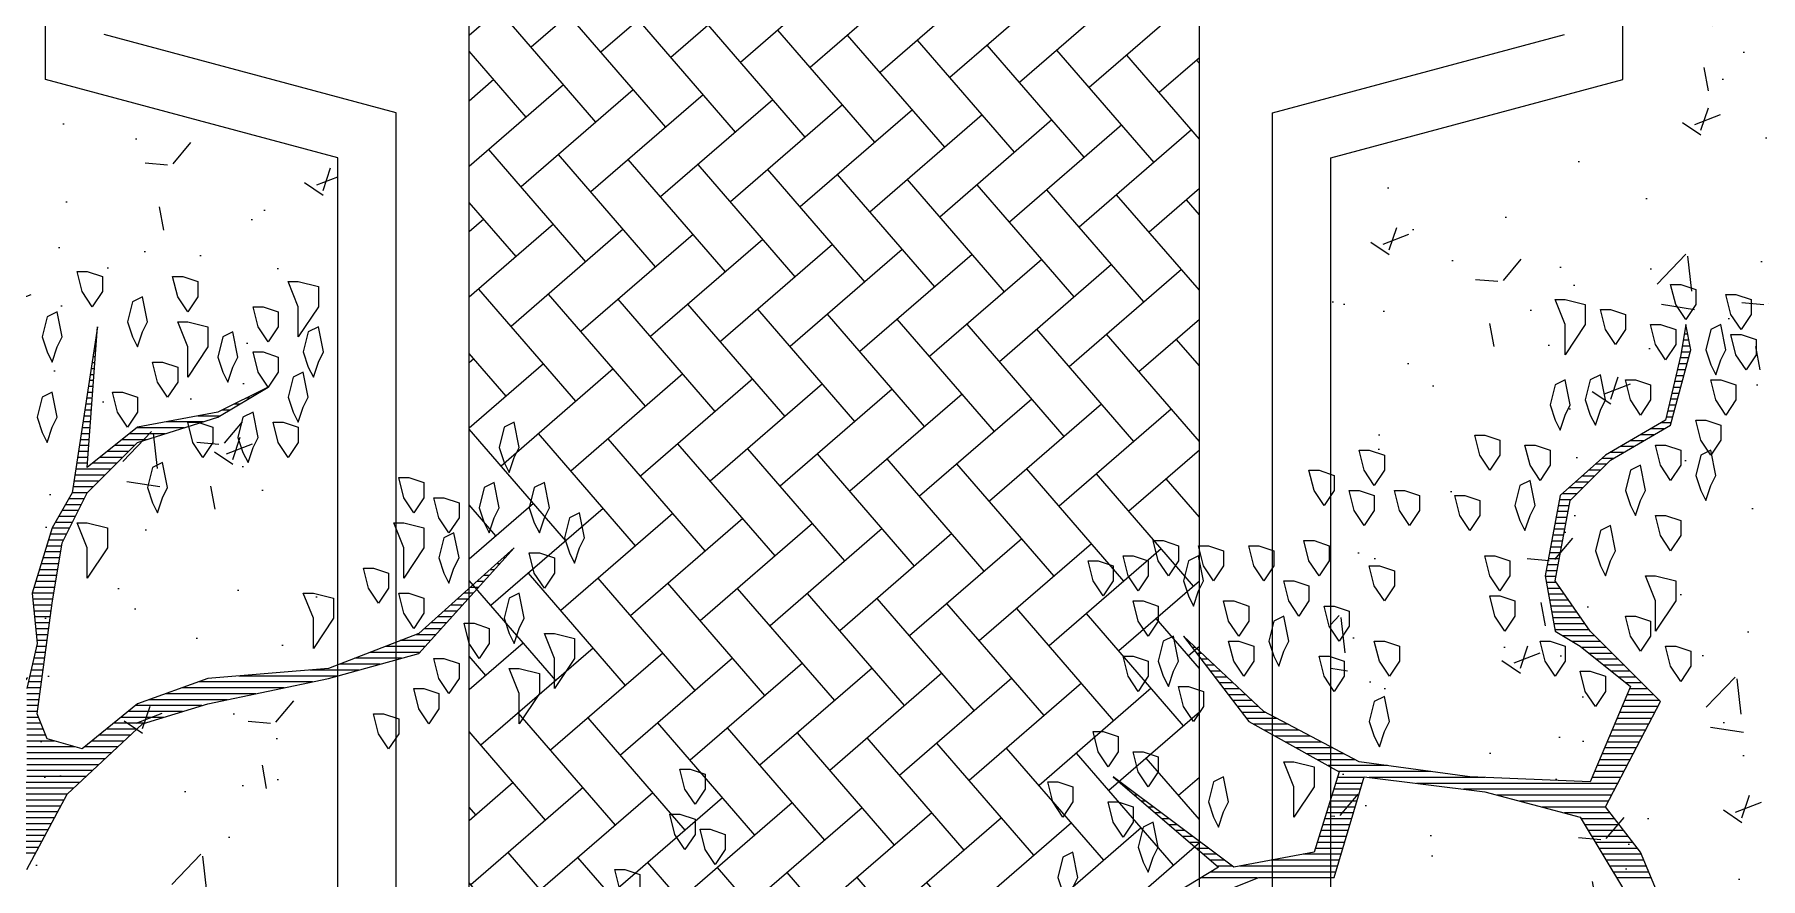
# Model space of a CAD drawing. Header units: metres. Extents: x 12093 to 20303, y 514 to 1412.
# Drawn here: x 19837.717 to 19841.262, y 768.432 to 770.165 of the extents above; entities that cross this region are included whole.
import ezdxf

# ---------------------------------------------------------------- set-up
doc = ezdxf.new("R2010")
doc.units = ezdxf.units.M
doc.layers.get('0').update_dxf_attribs({"lineweight": 13})
for name, color, linetype, lineweight in [('0-JARDI', 72, 'Continuous', 13), ('ARBOLES', 52, 'Continuous', 13), ('grass', 64, 'Continuous', 13), ('MANZANAS-ORIGINALES', 147, 'Continuous', 9), ('text.-piso', 35, 'Continuous', 5)]:
    doc.layers.add(name, color=color, linetype=linetype, lineweight=lineweight)

# ---------------------------------------------------------------- blocks, each defined once
blk = doc.blocks.new('*X7')
at = {"color": 0}
for p, q in [((17.5874, 16.16), (17.6581, 16.16)), ((18.0772, 16.18), (18.1356, 16.18)), ((18.0814, 16.17), (18.1416, 16.17)), ((18.0856, 16.16), (18.1476, 16.16)), ((18.6084, 16.16), (18.7734, 16.16)), ((18.6114, 16.17), (18.823, 16.17)), ((18.7441, 16.18), (18.8396, 16.18)), ((18.7869, 16.16), (18.812, 16.16)), ((17.5714, 16.13), (17.6443, 16.13)), ((17.5768, 16.14), (17.6489, 16.14)), ((17.5821, 16.15), (17.6535, 16.15)), ((18.0897, 16.15), (18.1536, 16.15)), ((18.0939, 16.14), (18.1596, 16.14)), ((18.1004, 16.13), (18.1656, 16.13)), ((18.5994, 16.13), (18.6461, 16.13)), ((18.6024, 16.14), (18.6667, 16.14)), ((18.6054, 16.15), (18.7201, 16.15)), ((18.8002, 16.15), (18.8237, 16.15)), ((18.8135, 16.14), (18.8354, 16.14)), ((18.8269, 16.13), (18.847, 16.13)), ((17.5608, 16.11), (17.635, 16.11)), ((17.5661, 16.12), (17.6396, 16.12)), ((18.1082, 16.12), (18.1716, 16.12)), ((18.116, 16.11), (18.1776, 16.11)), ((18.5934, 16.11), (18.6398, 16.11)), ((18.5964, 16.12), (18.6429, 16.12)), ((18.8402, 16.12), (18.8587, 16.12)), ((18.8535, 16.11), (18.8704, 16.11)), ((17.5448, 16.08), (17.6216, 16.08)), ((17.5501, 16.09), (17.6259, 16.09)), ((17.5554, 16.1), (17.6304, 16.1)), ((18.1237, 16.1), (18.1836, 16.1)), ((18.1315, 16.09), (18.1896, 16.09)), ((18.1393, 16.08), (18.1956, 16.08)), ((18.5844, 16.08), (18.6304, 16.08)), ((18.5874, 16.09), (18.6336, 16.09)), ((18.5904, 16.1), (18.6367, 16.1)), ((18.8669, 16.1), (18.882, 16.1)), ((18.8802, 16.09), (18.8937, 16.09)), ((18.8935, 16.08), (18.9054, 16.08)), ((17.5234, 16.05), (17.6088, 16.05)), ((17.5341, 16.06), (17.6131, 16.06)), ((17.5394, 16.07), (17.6174, 16.07)), ((18.1471, 16.07), (18.2239, 16.07)), ((18.1497, 16.05), (18.2999, 16.05)), ((18.1549, 16.06), (18.2619, 16.06)), ((18.5754, 16.05), (18.6211, 16.05)), ((18.5784, 16.06), (18.6242, 16.06)), ((18.5814, 16.07), (18.6273, 16.07)), ((18.9069, 16.07), (18.917, 16.07)), ((18.9202, 16.06), (18.9287, 16.06)), ((18.9335, 16.05), (18.9404, 16.05)), ((17.4913, 16.02), (17.6021, 16.02)), ((17.502, 16.03), (17.6021, 16.03)), ((17.5127, 16.04), (17.6045, 16.04)), ((18.1339, 16.02), (18.4746, 16.02)), ((18.1392, 16.03), (18.3946, 16.03)), ((18.1444, 16.04), (18.3379, 16.04)), ((18.5664, 16.02), (18.6117, 16.02)), ((18.5694, 16.03), (18.6148, 16.03)), ((18.5724, 16.04), (18.6179, 16.04)), ((18.9469, 16.04), (18.952, 16.04)), ((18.9602, 16.03), (18.9637, 16.03)), ((18.9735, 16.02), (18.9754, 16.02)), ((17.4591, 15.99), (17.6021, 15.99)), ((17.4698, 16), (17.6021, 16)), ((17.4806, 16.01), (17.6021, 16.01)), ((18.1182, 15.99), (18.1688, 15.99)), ((18.1235, 16), (18.173, 16)), ((18.1287, 16.01), (18.1773, 16.01)), ((18.3591, 16.01), (18.5546, 16.01)), ((18.4501, 16), (18.6064, 16)), ((18.5234, 15.99), (18.6244, 15.99)), ((18.5634, 16.01), (18.6086, 16.01)), ((18.9869, 16.01), (18.987, 16.01)), ((17.427, 15.96), (17.4799, 15.96)), ((17.4377, 15.97), (17.4922, 15.97)), ((17.4484, 15.98), (17.5044, 15.98)), ((17.5206, 15.98), (17.6021, 15.98)), ((17.5556, 15.97), (17.6021, 15.97)), ((17.5707, 15.96), (17.6021, 15.96)), ((18.1025, 15.96), (18.1562, 15.96)), ((18.1077, 15.97), (18.1604, 15.97)), ((18.113, 15.98), (18.1646, 15.98)), ((18.5781, 15.98), (18.6424, 15.98)), ((18.5971, 15.97), (18.6604, 15.97)), ((18.6161, 15.96), (18.6784, 15.96)), ((17.3711, 15.93), (17.4433, 15.93)), ((17.4036, 15.94), (17.4555, 15.94)), ((17.4163, 15.95), (17.4677, 15.95)), ((17.5747, 15.95), (17.6021, 15.95)), ((17.5787, 15.94), (17.6021, 15.94)), ((17.5827, 15.93), (17.6021, 15.93)), ((18.0868, 15.93), (18.1436, 15.93)), ((18.092, 15.94), (18.1478, 15.94)), ((18.0973, 15.95), (18.152, 15.95)), ((18.6351, 15.95), (18.6964, 15.95)), ((18.6541, 15.94), (18.7144, 15.94)), ((18.6731, 15.93), (18.7324, 15.93)), ((17.2629, 15.9), (17.3957, 15.9)), ((17.3061, 15.91), (17.4188, 15.91)), ((17.3386, 15.92), (17.431, 15.92)), ((17.5819, 15.9), (17.6021, 15.9)), ((17.5832, 15.91), (17.6021, 15.91)), ((17.5846, 15.92), (17.6021, 15.92)), ((18.0711, 15.9), (18.1309, 15.9)), ((18.0763, 15.91), (18.1351, 15.91)), ((18.0816, 15.92), (18.1394, 15.92)), ((18.6921, 15.92), (18.7504, 15.92)), ((18.7111, 15.91), (18.7628, 15.91)), ((18.7301, 15.9), (18.7704, 15.9)), ((17.1189, 15.87), (17.3117, 15.87)), ((17.1669, 15.88), (17.3397, 15.88)), ((17.2149, 15.89), (17.3677, 15.89)), ((17.5778, 15.87), (17.5996, 15.87)), ((17.5791, 15.88), (17.6018, 15.88)), ((17.5805, 15.89), (17.6021, 15.89)), ((18.0627, 15.88), (18.1225, 15.88)), ((18.0658, 15.89), (18.1267, 15.89)), ((18.0727, 15.87), (18.1183, 15.87)), ((18.7421, 15.89), (18.7781, 15.89)), ((18.7528, 15.88), (18.7857, 15.88)), ((18.7634, 15.87), (18.7934, 15.87)), ((17.0041, 15.84), (17.0729, 15.84)), ((17.0401, 15.85), (17.1235, 15.85)), ((17.0761, 15.86), (17.2435, 15.86)), ((17.5737, 15.84), (17.5929, 15.84)), ((17.575, 15.85), (17.5951, 15.85)), ((17.5764, 15.86), (17.5974, 15.86)), ((18.0827, 15.86), (18.1141, 15.86)), ((18.0927, 15.85), (18.1197, 15.85)), ((18.1027, 15.84), (18.1322, 15.84)), ((18.7741, 15.86), (18.801, 15.86)), ((18.7848, 15.85), (18.8087, 15.85)), ((18.7954, 15.84), (18.8163, 15.84)), ((16.9281, 15.81), (16.9958, 15.81)), ((16.9371, 15.82), (17.0215, 15.82)), ((16.9681, 15.83), (17.0472, 15.83)), ((17.5696, 15.81), (17.5863, 15.81)), ((17.5709, 15.82), (17.5885, 15.82)), ((17.5723, 15.83), (17.5907, 15.83)), ((18.1127, 15.83), (18.1447, 15.83)), ((18.1227, 15.82), (18.1572, 15.82)), ((18.1327, 15.81), (18.1697, 15.81)), ((18.8061, 15.83), (18.824, 15.83)), ((18.8168, 15.82), (18.8316, 15.82)), ((18.8274, 15.81), (18.8393, 15.81)), ((16.9009, 15.78), (16.9301, 15.78)), ((16.91, 15.79), (16.9444, 15.79)), ((16.919, 15.8), (16.9701, 15.8)), ((17.5655, 15.78), (17.5876, 15.78)), ((17.5669, 15.79), (17.5866, 15.79)), ((17.5682, 15.8), (17.5856, 15.8)), ((18.1427, 15.8), (18.1822, 15.8)), ((18.1527, 15.79), (18.1947, 15.79)), ((18.1627, 15.78), (18.2105, 15.78)), ((18.8381, 15.8), (18.8469, 15.8)), ((18.8488, 15.79), (18.8545, 15.79)), ((18.8594, 15.78), (18.8622, 15.78)), ((16.8738, 15.75), (16.8965, 15.75)), ((16.8829, 15.76), (16.9077, 15.76)), ((16.8919, 15.77), (16.9189, 15.77)), ((17.5614, 15.75), (17.5906, 15.75)), ((17.5628, 15.76), (17.5896, 15.76)), ((17.5641, 15.77), (17.5886, 15.77)), ((18.1727, 15.77), (18.2271, 15.77)), ((18.182, 15.76), (18.2403, 15.76)), ((18.189, 15.75), (18.2422, 15.75)), ((16.8557, 15.73), (16.8742, 15.73)), ((16.8648, 15.74), (16.8853, 15.74)), ((17.5585, 15.73), (17.5926, 15.73)), ((17.56, 15.74), (17.5916, 15.74)), ((18.196, 15.74), (18.244, 15.74)), ((18.203, 15.73), (18.2458, 15.73)), ((16.8286, 15.7), (16.8406, 15.7)), ((16.8376, 15.71), (16.8518, 15.71)), ((16.8467, 15.72), (16.863, 15.72)), ((17.5535, 15.7), (17.5875, 15.7)), ((17.5551, 15.71), (17.5906, 15.71)), ((17.5568, 15.72), (17.5936, 15.72)), ((18.21, 15.72), (18.2476, 15.72)), ((18.217, 15.71), (18.2494, 15.71)), ((18.224, 15.7), (18.2512, 15.7)), ((16.8014, 15.67), (16.8071, 15.67)), ((16.8105, 15.68), (16.8183, 15.68)), ((16.8195, 15.69), (16.8295, 15.69)), ((17.5485, 15.67), (17.5783, 15.67)), ((17.5501, 15.68), (17.5814, 15.68)), ((17.5518, 15.69), (17.5844, 15.69)), ((18.231, 15.69), (18.2531, 15.69)), ((18.238, 15.68), (18.2549, 15.68)), ((18.2385, 15.67), (18.2567, 15.67)), ((16.7833, 15.65), (16.7848, 15.65)), ((16.7924, 15.66), (16.7959, 15.66)), ((17.5435, 15.64), (17.5691, 15.64)), ((17.5451, 15.65), (17.5721, 15.65)), ((17.5468, 15.66), (17.5752, 15.66)), ((18.2329, 15.64), (18.2515, 15.64)), ((18.2348, 15.65), (18.2534, 15.65)), ((18.2367, 15.66), (18.2553, 15.66)), ((17.5302, 15.61), (17.5598, 15.61)), ((17.5352, 15.62), (17.5629, 15.62)), ((17.5402, 15.63), (17.566, 15.63)), ((18.2273, 15.61), (18.2459, 15.61)), ((18.2292, 15.62), (18.2478, 15.62)), ((18.231, 15.63), (18.2497, 15.63)), ((17.5152, 15.58), (17.5429, 15.58)), ((17.5202, 15.59), (17.5486, 15.59)), ((17.5252, 15.6), (17.5543, 15.6)), ((18.2217, 15.58), (18.2403, 15.58)), ((18.2235, 15.59), (18.2422, 15.59)), ((18.2254, 15.6), (18.244, 15.6)), ((17.5002, 15.55), (17.5257, 15.55)), ((17.5052, 15.56), (17.5315, 15.56)), ((17.5102, 15.57), (17.5372, 15.57)), ((18.216, 15.55), (18.2347, 15.55)), ((18.2179, 15.56), (18.2365, 15.56)), ((18.2198, 15.57), (18.2384, 15.57)), ((17.4703, 15.52), (17.5211, 15.52)), ((17.4803, 15.53), (17.5226, 15.53)), ((17.4903, 15.54), (17.5241, 15.54)), ((18.1932, 15.52), (18.2171, 15.52)), ((18.2032, 15.53), (18.2284, 15.53)), ((18.2132, 15.54), (18.2328, 15.54)), ((17.4403, 15.49), (17.4786, 15.49)), ((17.4503, 15.5), (17.4911, 15.5)), ((17.4603, 15.51), (17.5196, 15.51)), ((17.4988, 15.49), (17.5165, 15.49)), ((17.4996, 15.5), (17.5181, 15.5)), ((18.1632, 15.49), (18.1834, 15.49)), ((18.1732, 15.5), (18.1946, 15.5)), ((18.1832, 15.51), (18.2059, 15.51)), ((17.4, 15.46), (17.4411, 15.46)), ((17.4203, 15.47), (17.4536, 15.47)), ((17.4303, 15.48), (17.4661, 15.48)), ((17.4967, 15.46), (17.512, 15.46)), ((17.4974, 15.47), (17.5135, 15.47)), ((17.4981, 15.48), (17.515, 15.48)), ((18.1238, 15.46), (18.1468, 15.46)), ((18.1409, 15.47), (18.1609, 15.47)), ((18.1532, 15.48), (18.1721, 15.48)), ((17.304, 15.43), (17.3661, 15.43)), ((17.336, 15.44), (17.4161, 15.44)), ((17.368, 15.45), (17.4286, 15.45)), ((17.4946, 15.43), (17.5074, 15.43)), ((17.4953, 15.44), (17.509, 15.44)), ((17.496, 15.45), (17.5105, 15.45)), ((18.0723, 15.43), (18.0954, 15.43)), ((18.0895, 15.44), (18.1126, 15.44)), ((18.1066, 15.45), (18.1297, 15.45)), ((17.242, 15.4), (17.2517, 15.4)), ((17.2587, 15.41), (17.2717, 15.41)), ((17.2754, 15.42), (17.3128, 15.42)), ((17.4924, 15.4), (17.5029, 15.4)), ((17.4931, 15.41), (17.5044, 15.41)), ((17.4938, 15.42), (17.5059, 15.42)), ((18.0407, 15.4), (18.0516, 15.4)), ((18.0433, 15.41), (18.0611, 15.41)), ((18.0552, 15.42), (18.0783, 15.42)), ((17.2087, 15.38), (17.2117, 15.38)), ((17.2254, 15.39), (17.2317, 15.39)), ((17.4903, 15.37), (17.4984, 15.37)), ((17.491, 15.38), (17.4999, 15.38)), ((17.4917, 15.39), (17.5014, 15.39)), ((18.0327, 15.37), (18.0447, 15.37)), ((18.0353, 15.38), (18.047, 15.38)), ((18.038, 15.39), (18.0493, 15.39)), ((17.4888, 15.35), (17.4953, 15.35)), ((17.4896, 15.36), (17.4968, 15.36)), ((18.0273, 15.35), (18.0401, 15.35)), ((18.03, 15.36), (18.0424, 15.36)), ((17.4867, 15.32), (17.4908, 15.32)), ((17.4874, 15.33), (17.4923, 15.33)), ((17.4881, 15.34), (17.4938, 15.34)), ((18.0193, 15.32), (18.0332, 15.32)), ((18.022, 15.33), (18.0355, 15.33)), ((18.0247, 15.34), (18.0378, 15.34)), ((17.4846, 15.29), (17.4862, 15.29)), ((17.4853, 15.3), (17.4877, 15.3)), ((17.486, 15.31), (17.4893, 15.31)), ((18.0113, 15.29), (18.0265, 15.29)), ((18.014, 15.3), (18.0286, 15.3)), ((18.0167, 15.31), (18.0309, 15.31)), ((17.4831, 15.27), (17.4832, 15.27)), ((17.4838, 15.28), (17.4847, 15.28)), ((18.0115, 15.28), (18.0249, 15.28)), ((18.0135, 15.27), (18.0232, 15.27)), ((18.0155, 15.26), (18.0215, 15.26)), ((18.0175, 15.25), (18.0199, 15.25))]:
    blk.add_line(p, q, dxfattribs=at)
blk = doc.blocks.new('ARBUSTO6')
at = {"layer": 'ARBOLES', "color": 7}
for points in [[(-0.1408, -0.3194), (-0.2089, -0.447), (-0.3364, -0.566), (-0.447, -0.6001), (-0.6511, -0.6426), (-0.8041, -0.6851), (-0.9657, -0.8637), (-0.8041, -0.7191), (-0.6511, -0.6596), (-0.447, -0.6426), (-0.3279, -0.6001), (-0.2344, -0.5235), (-0.1748, -0.5405), (-0.1578, -0.583), (-0.1833, -0.7701), (-0.2004, -0.8722), (-0.2429, -0.9572), (-0.3279, -1.0423), (-0.464, -1.0848), (-0.549, -1.1358), (-0.464, -1.0933), (-0.3279, -1.0678), (-0.2429, -0.9997), (-0.2599, -1.2379), (-0.2174, -0.9572), (-0.1833, -0.8977), (-0.1493, -0.7871), (-0.1578, -0.7021), (-0.1408, -0.6256)], [(0.2674, -0.1663), (0.3524, -0.3704), (0.4119, -0.447), (0.3184, -0.6256), (0.4374, -0.7446), (0.497, -0.8297), (0.4715, -0.9657), (0.4034, -1.0338), (0.3014, -1.0933), (0.2674, -1.2209), (0.2759, -1.2634), (0.2844, -1.2123), (0.3099, -1.1018), (0.4119, -1.0423), (0.4885, -0.9742), (0.514, -0.8382), (0.497, -0.7446), (0.4544, -0.7191), (0.3694, -0.6511), (0.4374, -0.4895), (0.6415, -0.498), (0.8286, -0.5235), (0.9902, -0.6086), (1.1263, -0.7361), (1.0157, -0.5915), (0.8626, -0.5065), (0.9052, -0.3704), (1.0412, -0.3449), (1.2453, -0.498), (1.0667, -0.3449), (1.1518, -0.2939)], [(1.0837, -0.2939), (0.9987, -0.3279), (0.8711, -0.3279), (0.8201, -0.498), (0.616, -0.4725), (0.4544, -0.43), (0.3779, -0.3024)]]:
    blk.add_lwpolyline(points, dxfattribs=at)
at = {"layer": 'ARBOLES'}
for points in [[(-1.1528, -0.3194), (-1.1783, -0.3109), (-1.1783, -0.2854), (-1.1613, -0.2599), (-1.1443, -0.2854), (-1.1358, -0.3194)], [(1.3133, -0.3109), (1.3048, -0.3279), (1.3133, -0.3704), (1.3304, -0.3619), (1.3389, -0.3279), (1.3304, -0.3024), (1.3218, -0.2854)], [(-1.2974, -0.3875), (-1.3229, -0.3789), (-1.3229, -0.3534), (-1.3059, -0.3279), (-1.2889, -0.3534), (-1.2804, -0.3875)], [(1.1773, -0.3619), (1.1688, -0.3789), (1.1773, -0.4215), (1.1943, -0.413), (1.2028, -0.3789), (1.1943, -0.3534), (1.1858, -0.3364)], [(-1.2463, -0.413), (-1.2718, -0.4045), (-1.2718, -0.3789), (-1.2548, -0.3534), (-1.2378, -0.3789), (-1.2293, -0.413)], [(1.2368, -0.4555), (1.2113, -0.447), (1.2113, -0.4215), (1.2283, -0.396), (1.2453, -0.4215), (1.2538, -0.4555)], [(-1.2633, -0.4895), (-1.2889, -0.481), (-1.2889, -0.4555), (-1.2718, -0.43), (-1.2548, -0.4555), (-1.2463, -0.4895)], [(0.9392, -0.5235), (0.9052, -0.515), (0.9052, -0.481), (0.9392, -0.43), (0.9392, -0.481), (0.9562, -0.5235)], [(1.0582, -0.4385), (1.0497, -0.4555), (1.0582, -0.498), (1.0752, -0.4895), (1.0837, -0.4555), (1.0752, -0.43), (1.0667, -0.413)], [(1.3389, -0.4895), (1.3133, -0.481), (1.3133, -0.4555), (1.3304, -0.43), (1.3474, -0.4555), (1.3559, -0.4895)], [(1.1943, -0.5405), (1.1688, -0.532), (1.1688, -0.5065), (1.1858, -0.481), (1.2028, -0.5065), (1.2113, -0.5405)], [(-0.7446, -0.583), (-0.7701, -0.5745), (-0.7701, -0.549), (-0.7531, -0.5235), (-0.7361, -0.549), (-0.7276, -0.583)], [(1.2623, -0.5745), (1.2368, -0.566), (1.2368, -0.5405), (1.2538, -0.515), (1.2708, -0.5405), (1.2793, -0.5745)], [(0.7861, -0.5745), (0.7776, -0.5915), (0.7861, -0.6341), (0.8031, -0.6256), (0.8116, -0.5915), (0.8031, -0.566), (0.7946, -0.549)], [(-0.9742, -0.6596), (-1.0082, -0.6511), (-1.0082, -0.6171), (-0.9742, -0.566), (-0.9742, -0.6171), (-0.9572, -0.6596)], [(-0.8126, -0.6256), (-0.8381, -0.6171), (-0.8381, -0.5915), (-0.8211, -0.566), (-0.8041, -0.5915), (-0.7956, -0.6256)], [(1.1178, -0.6511), (1.0922, -0.6426), (1.0922, -0.6171), (1.1092, -0.5915), (1.1263, -0.6171), (1.1348, -0.6511)], [(-1.0337, -0.7191), (-1.0678, -0.7106), (-1.0678, -0.6766), (-1.0337, -0.6256), (-1.0337, -0.6766), (-1.0167, -0.7191)], [(-0.8467, -0.6766), (-0.8722, -0.6681), (-0.8722, -0.6426), (-0.8552, -0.6171), (-0.8381, -0.6426), (-0.8296, -0.6766)], [(0.4374, -0.6766), (0.4119, -0.6681), (0.4119, -0.6426), (0.4289, -0.6171), (0.4459, -0.6426), (0.4544, -0.6766)], [(0.8796, -0.7021), (0.8541, -0.6936), (0.8541, -0.6681), (0.8711, -0.6426), (0.8881, -0.6681), (0.8967, -0.7021)], [(1.2113, -0.7021), (1.1858, -0.6936), (1.1858, -0.6681), (1.2028, -0.6426), (1.2198, -0.6681), (1.2283, -0.7021)], [(0.2929, -0.7191), (0.2674, -0.7106), (0.2674, -0.6851), (0.2844, -0.6596), (0.3014, -0.6851), (0.3099, -0.7191)], [(0.5055, -0.7276), (0.48, -0.7191), (0.48, -0.6936), (0.497, -0.6681), (0.514, -0.6936), (0.5225, -0.7276)], [(0.7861, -0.7276), (0.7606, -0.7191), (0.7606, -0.6936), (0.7776, -0.6681), (0.7946, -0.6936), (0.8031, -0.7276)], [(1.0327, -0.7276), (1.0072, -0.7191), (1.0072, -0.6936), (1.0242, -0.6681), (1.0412, -0.6936), (1.0497, -0.7276)], [(1.1433, -0.6766), (1.1348, -0.6936), (1.1433, -0.7361), (1.1603, -0.7276), (1.1688, -0.6936), (1.1603, -0.6681), (1.1518, -0.6511)], [(-0.8977, -0.7361), (-0.9232, -0.7276), (-0.9232, -0.7021), (-0.9062, -0.6766), (-0.8892, -0.7021), (-0.8807, -0.7361)], [(-0.6256, -0.7871), (-0.6596, -0.7786), (-0.6596, -0.7446), (-0.6256, -0.6936), (-0.6256, -0.7446), (-0.6085, -0.7871)], [(0.9562, -0.7106), (0.9477, -0.7276), (0.9562, -0.7701), (0.9732, -0.7616), (0.9817, -0.7276), (0.9732, -0.7021), (0.9647, -0.6851)], [(-0.9742, -0.7276), (-0.9827, -0.7446), (-0.9742, -0.7871), (-0.9572, -0.7786), (-0.9487, -0.7446), (-0.9572, -0.7191), (-0.9657, -0.7021)], [(-0.7871, -0.7871), (-0.8126, -0.7786), (-0.8126, -0.7531), (-0.7956, -0.7276), (-0.7786, -0.7531), (-0.7701, -0.7871)], [(0.3609, -0.7701), (0.3354, -0.7616), (0.3354, -0.7361), (0.3524, -0.7106), (0.3694, -0.7361), (0.3779, -0.7701)], [(0.8711, -0.7871), (0.8456, -0.7786), (0.8456, -0.7531), (0.8626, -0.7276), (0.8796, -0.7531), (0.8881, -0.7871)], [(0.3269, -0.8382), (0.2929, -0.8297), (0.2929, -0.7956), (0.3269, -0.7446), (0.3269, -0.7956), (0.3439, -0.8382)], [(0.5905, -0.8042), (0.565, -0.7956), (0.565, -0.7701), (0.582, -0.7446), (0.599, -0.7701), (0.6075, -0.8042)], [(1.0412, -0.7956), (1.0157, -0.7871), (1.0157, -0.7616), (1.0327, -0.7361), (1.0497, -0.7616), (1.0582, -0.7956)], [(1.1943, -0.7956), (1.1688, -0.7871), (1.1688, -0.7616), (1.1858, -0.7361), (1.2028, -0.7616), (1.2113, -0.7956)], [(-0.7276, -0.8297), (-0.7531, -0.8212), (-0.7531, -0.7956), (-0.7361, -0.7701), (-0.7191, -0.7956), (-0.7106, -0.8297)], [(0.9392, -0.8297), (0.9137, -0.8212), (0.9137, -0.7956), (0.9307, -0.7701), (0.9477, -0.7956), (0.9562, -0.8297)], [(1.1007, -0.8127), (1.0922, -0.8297), (1.1007, -0.8722), (1.1178, -0.8637), (1.1263, -0.8297), (1.1178, -0.8042), (1.1092, -0.7871)], [(-1.0082, -0.8552), (-1.0337, -0.8467), (-1.0337, -0.8212), (-1.0167, -0.7956), (-0.9997, -0.8212), (-0.9912, -0.8552)], [(-0.8637, -0.8297), (-0.8722, -0.8467), (-0.8637, -0.8892), (-0.8467, -0.8807), (-0.8381, -0.8467), (-0.8467, -0.8212), (-0.8552, -0.8042)], [(-0.7786, -0.9062), (-0.8126, -0.8977), (-0.8126, -0.8637), (-0.7786, -0.8127), (-0.7786, -0.8637), (-0.7616, -0.9062)], [(-0.2429, -0.9062), (-0.2769, -0.8977), (-0.2769, -0.8637), (-0.2429, -0.8127), (-0.2429, -0.8637), (-0.2259, -0.9062)], [(0.599, -0.8722), (0.5735, -0.8637), (0.5735, -0.8382), (0.5905, -0.8127), (0.6075, -0.8382), (0.616, -0.8722)], [(0.7946, -0.8552), (0.7691, -0.8467), (0.7691, -0.8212), (0.7861, -0.7956), (0.8031, -0.8212), (0.8116, -0.8552)], [(1.2113, -0.8722), (1.1858, -0.8637), (1.1858, -0.8382), (1.2028, -0.8127), (1.2198, -0.8382), (1.2283, -0.8722)], [(1.2708, -0.8637), (1.2453, -0.8552), (1.2453, -0.8297), (1.2623, -0.8042), (1.2793, -0.8297), (1.2878, -0.8637)], [(-1.0763, -0.8637), (-1.0848, -0.8807), (-1.0763, -0.9232), (-1.0593, -0.9147), (-1.0507, -0.8807), (-1.0593, -0.8552), (-1.0678, -0.8382)], [(0.4034, -0.8637), (0.3949, -0.8807), (0.4034, -0.9232), (0.4204, -0.9147), (0.4289, -0.8807), (0.4204, -0.8552), (0.4119, -0.8382)], [(0.9052, -0.8977), (0.8796, -0.8892), (0.8796, -0.8637), (0.8967, -0.8382), (0.9137, -0.8637), (0.9222, -0.8977)], [(0.9987, -0.8892), (0.9732, -0.8807), (0.9732, -0.8552), (0.9902, -0.8297), (1.0072, -0.8552), (1.0157, -0.8892)], [(1.0837, -0.8892), (1.0582, -0.8807), (1.0582, -0.8552), (1.0752, -0.8297), (1.0922, -0.8552), (1.1007, -0.8892)], [(1.1603, -0.8977), (1.1348, -0.8892), (1.1348, -0.8637), (1.1518, -0.8382), (1.1688, -0.8637), (1.1773, -0.8977)], [(-1.0167, -0.9147), (-1.0252, -0.9317), (-1.0167, -0.9742), (-0.9997, -0.9657), (-0.9912, -0.9317), (-0.9997, -0.9062), (-1.0082, -0.8892)], [(-0.9317, -0.9147), (-0.9402, -0.9317), (-0.9317, -0.9742), (-0.9147, -0.9657), (-0.9062, -0.9317), (-0.9147, -0.9062), (-0.9232, -0.8892)], [(-0.8467, -0.9487), (-0.8722, -0.9402), (-0.8722, -0.9147), (-0.8552, -0.8892), (-0.8381, -0.9147), (-0.8296, -0.9487)], [(0.3099, -0.9402), (0.2844, -0.9317), (0.2844, -0.9062), (0.3014, -0.8807), (0.3184, -0.9062), (0.3269, -0.9402)], [(-0.7871, -0.9827), (-0.8126, -0.9742), (-0.8126, -0.9487), (-0.7956, -0.9232), (-0.7786, -0.9487), (-0.7701, -0.9827)], [(-0.3704, -0.9487), (-0.3789, -0.9657), (-0.3704, -1.0082), (-0.3534, -0.9997), (-0.3449, -0.9657), (-0.3534, -0.9402), (-0.3619, -0.9232)], [(0.5395, -0.9402), (0.531, -0.9572), (0.5395, -0.9997), (0.5565, -0.9912), (0.565, -0.9572), (0.5565, -0.9317), (0.548, -0.9147)], [(0.65, -0.9742), (0.6245, -0.9657), (0.6245, -0.9402), (0.6415, -0.9147), (0.6585, -0.9402), (0.667, -0.9742)], [(0.7521, -0.9827), (0.7266, -0.9742), (0.7266, -0.9487), (0.7436, -0.9232), (0.7606, -0.9487), (0.7691, -0.9827)], [(0.8286, -0.9827), (0.8031, -0.9742), (0.8031, -0.9487), (0.8201, -0.9232), (0.8371, -0.9487), (0.8456, -0.9827)], [(0.3524, -0.9657), (0.3439, -0.9827), (0.3524, -1.0253), (0.3694, -1.0168), (0.3779, -0.9827), (0.3694, -0.9572), (0.3609, -0.9402)], [(0.8967, -1.0168), (0.8711, -1.0082), (0.8711, -0.9827), (0.8881, -0.9572), (0.9052, -0.9827), (0.9137, -1.0168)], [(-0.9657, -1.0168), (-0.9742, -1.0338), (-0.9657, -1.0763), (-0.9487, -1.0678), (-0.9402, -1.0338), (-0.9487, -1.0082), (-0.9572, -0.9912)], [(0.2333, -0.9912), (0.2248, -1.0082), (0.2333, -1.0508), (0.2504, -1.0423), (0.2589, -1.0082), (0.2504, -0.9827), (0.2418, -0.9657)], [(0.8116, -1.0508), (0.7861, -1.0423), (0.7861, -1.0168), (0.8031, -0.9912), (0.8201, -1.0168), (0.8286, -1.0508)], [(-0.5745, -1.0763), (-0.6, -1.0678), (-0.6, -1.0423), (-0.583, -1.0168), (-0.566, -1.0423), (-0.5575, -1.0763)], [(-0.5235, -1.0338), (-0.532, -1.0508), (-0.5235, -1.0933), (-0.5065, -1.0848), (-0.498, -1.0508), (-0.5065, -1.0253), (-0.515, -1.0082)], [(-0.43, -1.0763), (-0.4555, -1.0678), (-0.4555, -1.0423), (-0.4385, -1.0168), (-0.4215, -1.0423), (-0.413, -1.0763)], [(0.3099, -1.0593), (0.2844, -1.0508), (0.2844, -1.0253), (0.3014, -0.9997), (0.3184, -1.0253), (0.3269, -1.0593)], [(0.531, -1.0593), (0.5055, -1.0508), (0.5055, -1.0253), (0.5225, -0.9997), (0.5395, -1.0253), (0.548, -1.0593)], [(0.616, -1.0763), (0.5905, -1.0678), (0.5905, -1.0423), (0.6075, -1.0168), (0.6245, -1.0423), (0.633, -1.0763)], [(-0.1833, -1.0678), (-0.1919, -1.0848), (-0.1833, -1.1273), (-0.1663, -1.1188), (-0.1578, -1.0848), (-0.1663, -1.0593), (-0.1748, -1.0423)], [(0.2418, -1.1018), (0.2163, -1.0933), (0.2163, -1.0678), (0.2333, -1.0423), (0.2504, -1.0678), (0.2589, -1.1018)], [(-0.6085, -1.1018), (-0.617, -1.1188), (-0.6085, -1.1613), (-0.5915, -1.1528), (-0.583, -1.1188), (-0.5915, -1.0933), (-0.6, -1.0763)], [(-0.3024, -1.1273), (-0.3279, -1.1188), (-0.3279, -1.0933), (-0.3109, -1.0678), (-0.2939, -1.0933), (-0.2854, -1.1273)], [(0.2163, -1.1698), (0.1908, -1.1613), (0.1908, -1.1358), (0.2078, -1.1103), (0.2248, -1.1358), (0.2333, -1.1698)], [(0.3609, -1.1698), (0.3354, -1.1613), (0.3354, -1.1358), (0.3524, -1.1103), (0.3694, -1.1358), (0.3779, -1.1698)], [(0.4204, -1.1188), (0.4119, -1.1358), (0.4204, -1.1783), (0.4374, -1.1698), (0.4459, -1.1358), (0.4374, -1.1103), (0.4289, -1.0933)], [(0.48, -1.1103), (0.4715, -1.1273), (0.48, -1.1698), (0.497, -1.1613), (0.5055, -1.1273), (0.497, -1.1018), (0.4885, -1.0848)], [(-0.5405, -1.1953), (-0.566, -1.1868), (-0.566, -1.1613), (-0.549, -1.1358), (-0.532, -1.1613), (-0.5235, -1.1953)], [(-0.3704, -1.1783), (-0.3959, -1.1698), (-0.3959, -1.1443), (-0.3789, -1.1188), (-0.3619, -1.1443), (-0.3534, -1.1783)], [(-0.6341, -1.1783), (-0.6426, -1.1953), (-0.6341, -1.2379), (-0.617, -1.2294), (-0.6085, -1.1953), (-0.617, -1.1698), (-0.6256, -1.1528)], [(-0.4895, -1.1698), (-0.498, -1.1868), (-0.4895, -1.2294), (-0.4725, -1.2209), (-0.464, -1.1868), (-0.4725, -1.1613), (-0.481, -1.1443)], [(-0.413, -1.2464), (-0.447, -1.2379), (-0.447, -1.2038), (-0.413, -1.1528), (-0.413, -1.2038), (-0.3959, -1.2464)], [(-0.1919, -1.2038), (-0.2004, -1.2209), (-0.1919, -1.2634), (-0.1748, -1.2549), (-0.1663, -1.2209), (-0.1748, -1.1953), (-0.1833, -1.1783)], [(0.1823, -1.2464), (0.1568, -1.2379), (0.1568, -1.2123), (0.1738, -1.1868), (0.1908, -1.2123), (0.1993, -1.2464)], [(0.2163, -1.2038), (0.2078, -1.2209), (0.2163, -1.2634), (0.2333, -1.2549), (0.2418, -1.2209), (0.2333, -1.1953), (0.2248, -1.1783)], [(-0.6, -1.3144), (-0.6341, -1.3059), (-0.6341, -1.2719), (-0.6, -1.2209), (-0.6, -1.2719), (-0.583, -1.3144)], [(-0.5405, -1.2719), (-0.566, -1.2634), (-0.566, -1.2379), (-0.549, -1.2123), (-0.532, -1.2379), (-0.5235, -1.2719)], [(-0.3364, -1.2294), (-0.3449, -1.2464), (-0.3364, -1.2889), (-0.3194, -1.2804), (-0.3109, -1.2464), (-0.3194, -1.2209), (-0.3279, -1.2038)], [(0.3184, -1.2634), (0.2929, -1.2549), (0.2929, -1.2294), (0.3099, -1.2038), (0.3269, -1.2294), (0.3354, -1.2634)], [(0.48, -1.3059), (0.4459, -1.2974), (0.4459, -1.2634), (0.48, -1.2123), (0.48, -1.2634), (0.497, -1.3059)], [(0.1908, -1.3144), (0.1653, -1.3059), (0.1653, -1.2804), (0.1823, -1.2549), (0.1993, -1.2804), (0.2078, -1.3144)], [(0.4034, -1.2889), (0.3779, -1.2804), (0.3779, -1.2549), (0.3949, -1.2294), (0.4119, -1.2549), (0.4204, -1.2889)], [(-0.4044, -1.3229), (-0.43, -1.3144), (-0.43, -1.2889), (-0.413, -1.2634), (-0.3959, -1.2889), (-0.3874, -1.3229)], [(-0.2429, -1.3314), (-0.2684, -1.3229), (-0.2684, -1.2974), (-0.2514, -1.2719), (-0.2344, -1.2974), (-0.2259, -1.3314)], [(0.2844, -1.3314), (0.2589, -1.3229), (0.2589, -1.2974), (0.2759, -1.2719), (0.2929, -1.2974), (0.3014, -1.3314)]]:
    blk.add_lwpolyline(points, close=True, dxfattribs=at)
blk.add_blockref('*X7', (-17.7429, -16.5069), dxfattribs=at)
blk = doc.blocks.new('ARBUST13')
at = {"layer": 'ARBOLES'}
blk.add_blockref('ARBUSTO6', (0, 0.025), dxfattribs=at)

msp = doc.modelspace()

# ---------------------------------------------------------------- hatches: boundary and pattern name
at = {"layer": 'grass'}
h = msp.add_hatch(dxfattribs=at)
h.set_pattern_fill('AR-CONC', color=256, scale=0.003, style=0)
h.set_pattern_definition([(50, (0, 0), (0.546554007, -0.047817257), [0.05715, -0.62865]), (355, (0, 0), (-0.105728478, 0.573169929), [0.04572, -0.50292]), (100.451, (0.04555, -0.004), (0.440827505, 0.525350063), [0.04857, -0.53427]), (46.1842, (0, 0.1524), (0.813237123, -0.126126984), [0.085725, -0.942975]), (96.6356, (0.0678, 0.1419), (0.712212703, 0.742276668), [0.072855, -0.801405]), (351.184, (0, 0.1524), (0.712213817, 0.742275354), [0.06858, -0.75438]), (21, (0.0762, 0.1143), (0.45484464, -0.306796556), [0.05715, -0.62865]), (326, (0.0762, 0.1143), (0.185406085, 0.552563898), [0.04572, -0.50292]), (71.4514, (0.1141, 0.08873), (0.640249472, 0.245768573), [0.04857, -0.53427]), (37.5, (0, 0), (0.0092658098, 0.2536651166), [0, -0.496824, 0, -0.51054, 0, -0.504825]), (7.5, (0, 0), (0.2004589875, 0.3005417245), [0, -0.291084, 0, -0.485394, 0, -0.192405]), (327.5, (-0.16993, 0), (0.4067717855, -0.017186232), [0, -0.1905, 0, -0.59436, 0, -0.78867]), (317.5, (-0.24613, 0), (0.444387544, 0.076279473), [0, -0.24765, 0, -0.394716, 0, -0.56007])])
h.paths.add_polyline_path([(19836.5097, 770.4458), (19837.7397, 770.3868), (19837.7397, 772.257), (19838.3397, 772.4177), (19838.3397, 775.9228), (19836.5097, 776.0403)])
h.paths.add_polyline_path([(19840.9797, 770.2315), (19842.2097, 770.1725), (19842.2097, 775.6743), (19840.3797, 775.7918), (19840.3797, 772.4177), (19840.9797, 772.257)])
h.paths.add_polyline_path([(19836.5097, 770.4458), (19836.5097, 767.9556), (19838.3397, 767.851), (19838.3397, 769.912), (19837.7397, 770.0728), (19837.7397, 770.3868)])
h.paths.add_polyline_path([(19840.3797, 769.912), (19840.3797, 767.7343), (19842.2097, 767.6296), (19842.2097, 770.1725), (19840.9797, 770.2315), (19840.9797, 770.0728)])
at = {"layer": 'text.-piso', "ltscale": 5}
h = msp.add_hatch(dxfattribs=at)
h.set_pattern_fill('AR-HBONE', color=256, scale=0.001, angle=85.8762252, style=0)
h.paths.add_polyline_path([(19840.1097, 770.2732), (19838.6097, 770.3451), (19838.6097, 767.8355), (19840.1097, 767.7497)])

# ---------------------------------------------------------------- linework, layer by layer
at = {"layer": 'MANZANAS-ORIGINALES'}
for p, q in [((19838.6097, 756.0804), (19838.6097, 829.0533)), ((19840.1097, 756.0804), (19840.1097, 829.0533)), ((19837.7397, 770.0728), (19837.7397, 772.257)), ((19840.9797, 770.0728), (19840.9797, 772.257)), ((19838.4597, 770.0041), (19837.8597, 770.1649)), ((19840.2597, 770.0041), (19840.8597, 770.1649)), ((19838.3397, 769.912), (19837.7397, 770.0728)), ((19840.3797, 769.912), (19840.9797, 770.0728)), ((19838.4597, 766.2108), (19838.4597, 770.0041)), ((19840.2597, 766.2108), (19840.2597, 770.0041)), ((19838.3397, 766.3029), (19838.3397, 769.912)), ((19840.3797, 766.3029), (19840.3797, 769.912)), ((19840.3797, 766.3029), (19840.3797, 769.912))]:
    msp.add_line(p, q, dxfattribs=at)

# ---------------------------------------------------------------- block references
at = {"layer": '0-JARDI', "xscale": 1.213369402147331, "yscale": 1.213369402147331, "zscale": 1.213369402147331, "rotation": 180}
for p in [(19837.5306, 768.093), (19841.4436, 768.0667)]:
    msp.add_blockref('ARBUST13', p, dxfattribs=at)

doc.saveas('drawing.dxf')
